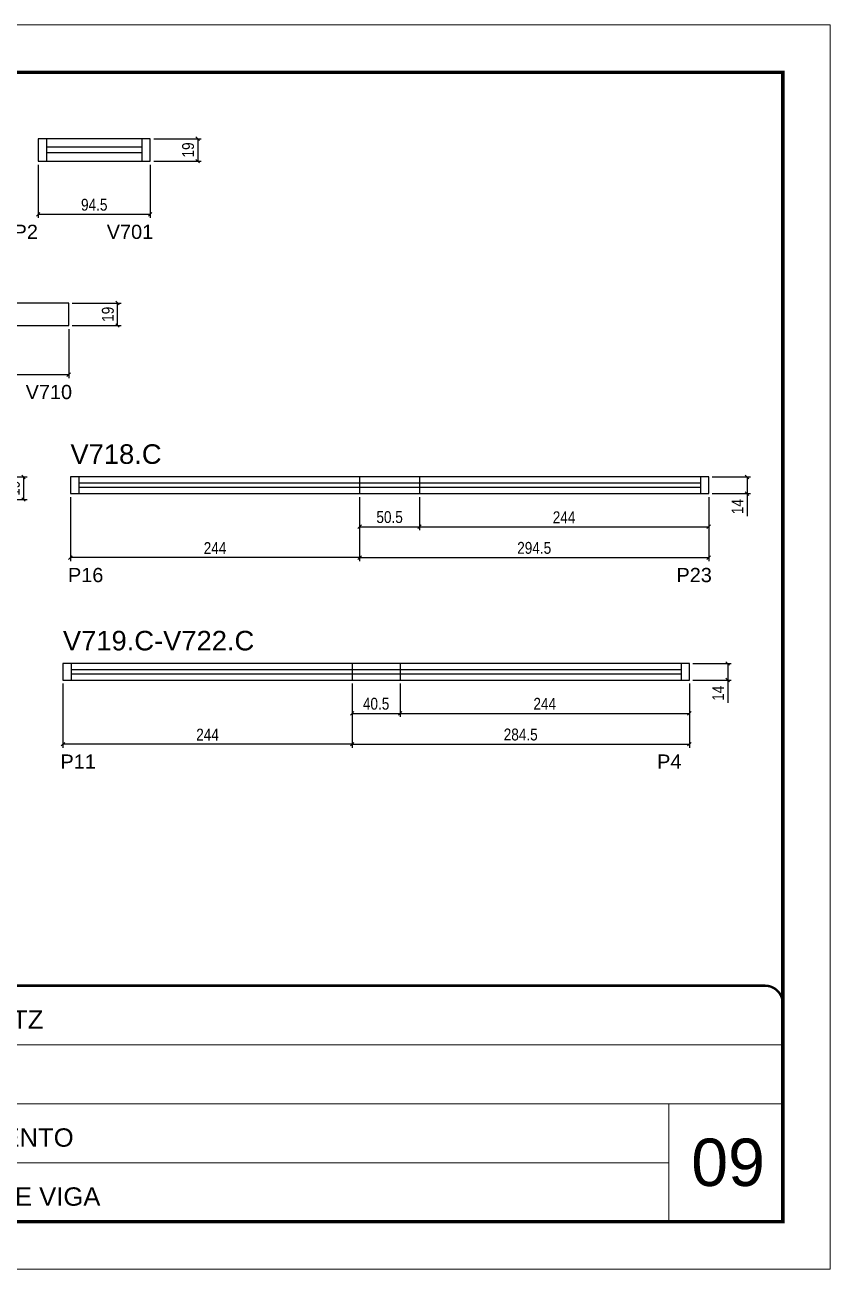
# Model space of a CAD drawing. Extents: x 3245 to 12416, y 917 to 10295.
# Drawn here: x 4051 to 4730, y 6660 to 7710 of the extents above; entities that cross this region are included whole.
import ezdxf

# ---------------------------------------------------------------- set-up
doc = ezdxf.new("R2010")
doc.units = 0
doc.linetypes.add('CONTINUO', pattern=[0])
doc.linetypes.add('DASHED', pattern=[0.75, 0.5, -0.25])
for name, color, linetype in [('5', 5, 'Continuous'), ('COTA', 241, 'Continuous'), ('NOMENCLATURA', 7, 'Continuous'), ('Painéis', 200, 'Continuous'), ('SARR_2.2x7', 40, 'Continuous'), ('SARR_EDITAR', 141, 'Continuous')]:
    doc.layers.add(name, color=color, linetype=linetype)
for name, color, linetype, lineweight in [('CARIMBO', 255, 'Continuous', 9), ('Folhas', 255, 'Continuous', 9), ('SARRAFO DE PRESSAO', 251, 'DASHED', 9)]:
    doc.layers.add(name, color=color, linetype=linetype, lineweight=lineweight)
doc.styles.add('ARIAL', font='arial.ttf')
doc.styles.add('COTA TECNICA', font='techl___.ttf', dxfattribs={"height": 10})
doc.styles.add('COTA TECNICA-50', font='techl___.ttf', dxfattribs={"height": 10})
doc.styles.get("Standard").update_dxf_attribs({"font": 'arial.ttf'})
doc.dimstyles.new('COTA PAINEL-50', dxfattribs={"dimtxt": 10, "dimasz": 3, "dimexe": 3, "dimexo": 3, "dimgap": 3, "dimtad": 1, "dimdec": 1, "dimzin": 12, "dimdsep": 46, "dimtxsty": 'COTA TECNICA-50', "dimblk1": 'OBLIQUE', "dimblk2": 'OBLIQUE', "dimsah": 1, "dimcen": 0.9, "dimclrd": 4, "dimclre": 4, "dimclrt": 240, "dimadec": 1, "dimazin": 3, "dimtfac": 1, "dimtdec": 1, "dimtmove": 0, "dimatfit": 3, "dimfxl": 1, "dimtolj": 1, "dimtzin": 12, "dimarcsym": 0})
doc.dimstyles.new('PAINEL', dxfattribs={"dimtxt": 10, "dimasz": 3, "dimexe": 3, "dimexo": 3, "dimgap": 3, "dimtad": 1, "dimdec": 1, "dimzin": 12, "dimdsep": 46, "dimtxsty": 'COTA TECNICA', "dimblk1": 'OBLIQUE', "dimblk2": 'OBLIQUE', "dimsah": 1, "dimcen": 0.9, "dimclrd": 4, "dimclre": 4, "dimclrt": 240, "dimadec": 1, "dimazin": 3, "dimtfac": 1, "dimtdec": 1, "dimtmove": 0, "dimatfit": 3, "dimfxl": 1, "dimtolj": 1, "dimtzin": 12, "dimarcsym": 0})

# ---------------------------------------------------------------- blocks, each defined once
blk = doc.blocks.new('9999999999')
at = {"color": 30, "linetype": 'CONTINUO'}
for p, q in [((98564.6, 34379.6), (99584, 34379.6)), ((98564.6, 34329.8), (99488, 34329.8)), ((99584, 34329.8), (99488, 34329.8)), ((99488, 34329.8), (99488, 34230.2)), ((98564.6, 34280), (99488, 34280))]:
    blk.add_line(p, q, dxfattribs=at)
at = {"color": 30, "linetype": 'CONTINUO', "const_width": 2}
blk.add_lwpolyline([(99584, 34230.2), (99584, 34414.4, 0.414214), (99569, 34429.4), (98229, 34429.4, 0.414214), (98214, 34414.4), (98214, 34245.2, 0.414214), (98229, 34230.2), (99584, 34230.2)], format="xyb", dxfattribs=at)
at = {"layer": 'Folhas'}
blk.add_lwpolyline([(98139, 34190.2), (99624, 34190.2), (99624, 35240.2), (98139, 35240.2)], close=True, dxfattribs=at)
at = {"layer": 'Folhas', "color": 30, "const_width": 3}
blk.add_lwpolyline([(98214, 34230.2), (99584, 34230.2), (99584, 35200.2), (98214, 35200.2)], close=True, dxfattribs=at)
at = {"color": 7, "linetype": 'Continuous', "ltscale": 5, "style": 'ARIAL'}
for s, height, p in [('SCHWARTZ', 15.48, (98837.7, 34393.1)), ('6°PAVIMENTO', 15.483, (98837.7, 34293.5)), ('FUNDO DE VIGA', 15.483, (98837.7, 34243.7))]:
    blk.add_text(s, height=height, dxfattribs=at).set_placement(p)
blk = doc.blocks.new('_Oblique')
at = {"color": 0, "linetype": 'ByBlock', "lineweight": -2}
blk.add_line((-0.5, -0.5), (0.5, 0.5), dxfattribs=at)
blk = doc.blocks.new('*D122')
at = {"layer": 'COTA', "color": 4, "linetype": 'ByBlock', "lineweight": -2, "transparency": 16777216}
for p, q in [((4062.2, 7592.1), (4062.2, 7547.2)), ((4156.7, 7592.1), (4156.7, 7547.2)), ((4156.7, 7550.2), (4062.2, 7550.2))]:
    blk.add_line(p, q, dxfattribs=at)
at = {"layer": 'Defpoints', "color": 0, "linetype": 'ByBlock', "transparency": 16777216}
for p in [(4062.2, 7595.1), (4156.7, 7595.1), (4062.2, 7550.2)]:
    blk.add_point(p, dxfattribs=at)
at = {"layer": 'COTA', "color": 4, "linetype": 'ByBlock', "lineweight": -2, "transparency": 16777216, "xscale": 3, "yscale": 3, "zscale": 3, "rotation": 180}
blk.add_blockref('_Oblique', (4062.2, 7550.2), dxfattribs=at)
at = {"layer": 'COTA', "color": 4, "linetype": 'ByBlock', "lineweight": -2, "transparency": 16777216, "xscale": 3, "yscale": 3, "zscale": 3}
blk.add_blockref('_Oblique', (4156.7, 7550.2), dxfattribs=at)
at = {"layer": 'COTA', "color": 240, "linetype": 'ByBlock', "transparency": 16777216, "insert": (4109.5, 7558.3), "char_height": 10, "attachment_point": 5, "style": 'COTA TECNICA-50'}
blk.add_mtext('\\A1;94.5', dxfattribs=at)
blk = doc.blocks.new('*D123')
at = {"layer": 'COTA', "color": 4, "linetype": 'ByBlock', "lineweight": -2, "transparency": 16777216}
for p, q in [((4159.7, 7614.1), (4199.8, 7614.1)), ((4196.8, 7614.1), (4196.8, 7595.1)), ((4159.7, 7595.1), (4199.8, 7595.1))]:
    blk.add_line(p, q, dxfattribs=at)
at = {"layer": 'Defpoints', "color": 0, "linetype": 'ByBlock', "transparency": 16777216}
for p in [(4156.7, 7614.1), (4156.7, 7595.1), (4196.8, 7595.1)]:
    blk.add_point(p, dxfattribs=at)
at = {"layer": 'COTA', "color": 4, "linetype": 'ByBlock', "lineweight": -2, "transparency": 16777216, "xscale": 3, "yscale": 3, "zscale": 3}
for p, rotation in [((4196.8, 7614.1), 90), ((4196.8, 7595.1), 270)]:
    blk.add_blockref('_Oblique', p, dxfattribs=dict(at, rotation=rotation))
at = {"layer": 'COTA', "color": 240, "linetype": 'ByBlock', "transparency": 16777216, "insert": (4188.7, 7604.6), "char_height": 10, "attachment_point": 5, "rotation": 90, "style": 'COTA TECNICA-50'}
blk.add_mtext('\\A1;19', dxfattribs=at)
blk = doc.blocks.new('*D125')
at = {"layer": 'COTA', "color": 4, "linetype": 'ByBlock', "lineweight": -2, "transparency": 16777216}
for p, q in [((3844, 7453.4), (3844, 7412)), ((4088, 7453.4), (4088, 7412)), ((3844, 7415), (4088, 7415))]:
    blk.add_line(p, q, dxfattribs=at)
at = {"layer": 'Defpoints', "color": 0, "linetype": 'ByBlock', "transparency": 16777216}
for p in [(3844, 7456.4), (4088, 7456.4), (4088, 7415)]:
    blk.add_point(p, dxfattribs=at)
at = {"layer": 'COTA', "color": 4, "linetype": 'ByBlock', "lineweight": -2, "transparency": 16777216, "xscale": 3, "yscale": 3, "zscale": 3, "rotation": 180}
blk.add_blockref('_Oblique', (3844, 7415), dxfattribs=at)
at = {"layer": 'COTA', "color": 4, "linetype": 'ByBlock', "lineweight": -2, "transparency": 16777216, "xscale": 3, "yscale": 3, "zscale": 3}
blk.add_blockref('_Oblique', (4088, 7415), dxfattribs=at)
at = {"layer": 'COTA', "color": 240, "linetype": 'ByBlock', "transparency": 16777216, "insert": (3966, 7423.1), "char_height": 10, "attachment_point": 5, "style": 'COTA TECNICA-50'}
blk.add_mtext('\\A1;244', dxfattribs=at)
blk = doc.blocks.new('*D126')
at = {"layer": 'COTA', "color": 4, "lineweight": -2, "transparency": 16777216}
for p, q in [((4091, 7475.4), (4132.1, 7475.4)), ((4129.1, 7456.4), (4129.1, 7475.4)), ((4091, 7456.4), (4132.1, 7456.4))]:
    blk.add_line(p, q, dxfattribs=at)
at = {"layer": 'Defpoints', "color": 0, "transparency": 16777216}
for p in [(4088, 7475.4), (4129.1, 7475.4), (4088, 7456.4)]:
    blk.add_point(p, dxfattribs=at)
at = {"layer": 'COTA', "color": 4, "lineweight": -2, "transparency": 16777216, "xscale": 3, "yscale": 3, "zscale": 3}
for p, rotation in [((4129.1, 7475.4), 90), ((4129.1, 7456.4), 270)]:
    blk.add_blockref('_Oblique', p, dxfattribs=dict(at, rotation=rotation))
at = {"layer": 'COTA', "color": 240, "transparency": 16777216, "insert": (4121, 7465.9), "char_height": 10, "attachment_point": 5, "rotation": 90, "style": 'COTA TECNICA'}
blk.add_mtext('\\A1;19', dxfattribs=at)
blk = doc.blocks.new('*D128')
at = {"layer": 'COTA', "color": 4, "lineweight": -2, "transparency": 16777216}
for p, q in [((4020.4, 7328.6), (4052.8, 7328.6)), ((4049.8, 7328.6), (4049.8, 7309.6)), ((4020.4, 7309.6), (4052.8, 7309.6))]:
    blk.add_line(p, q, dxfattribs=at)
at = {"layer": 'Defpoints', "color": 0, "transparency": 16777216}
for p in [(4017.4, 7328.6), (4017.4, 7309.6), (4049.8, 7309.6)]:
    blk.add_point(p, dxfattribs=at)
at = {"layer": 'COTA', "color": 4, "lineweight": -2, "transparency": 16777216, "xscale": 3, "yscale": 3, "zscale": 3}
for p, rotation in [((4049.8, 7328.6), 90), ((4049.8, 7309.6), 270)]:
    blk.add_blockref('_Oblique', p, dxfattribs=dict(at, rotation=rotation))
at = {"layer": 'COTA', "color": 240, "transparency": 16777216, "insert": (4041.7, 7319.1), "char_height": 10, "attachment_point": 5, "rotation": 90, "style": 'COTA TECNICA'}
blk.add_mtext('\\A1;19', dxfattribs=at)
blk = doc.blocks.new('*D136')
at = {"layer": 'COTA', "color": 4, "linetype": 'ByBlock', "lineweight": -2, "transparency": 16777216}
for p, q in [((4089.4, 7311.6), (4089.4, 7257.6)), ((4333.4, 7311.6), (4333.4, 7257.6)), ((4333.4, 7260.6), (4089.4, 7260.6))]:
    blk.add_line(p, q, dxfattribs=at)
at = {"layer": 'Defpoints', "color": 0, "linetype": 'ByBlock', "transparency": 16777216}
for p in [(4089.4, 7314.6), (4333.4, 7314.6), (4089.4, 7260.6)]:
    blk.add_point(p, dxfattribs=at)
at = {"layer": 'COTA', "color": 4, "linetype": 'ByBlock', "lineweight": -2, "transparency": 16777216, "xscale": 3, "yscale": 3, "zscale": 3, "rotation": 180}
blk.add_blockref('_Oblique', (4089.4, 7260.6), dxfattribs=at)
at = {"layer": 'COTA', "color": 4, "linetype": 'ByBlock', "lineweight": -2, "transparency": 16777216, "xscale": 3, "yscale": 3, "zscale": 3}
blk.add_blockref('_Oblique', (4333.4, 7260.6), dxfattribs=at)
at = {"layer": 'COTA', "color": 240, "linetype": 'ByBlock', "transparency": 16777216, "insert": (4211.4, 7268.6), "char_height": 10, "attachment_point": 5, "style": 'COTA TECNICA-50'}
blk.add_mtext('\\A1;244', dxfattribs=at)
blk = doc.blocks.new('*D137')
at = {"layer": 'COTA', "color": 4, "linetype": 'ByBlock', "lineweight": -2, "transparency": 16777216}
for p, q in [((4333.4, 7311.6), (4333.4, 7257.6)), ((4627.9, 7311.6), (4627.9, 7257.6)), ((4333.4, 7260.6), (4627.9, 7260.6))]:
    blk.add_line(p, q, dxfattribs=at)
at = {"layer": 'Defpoints', "color": 0, "linetype": 'ByBlock', "transparency": 16777216}
for p in [(4333.4, 7314.6), (4627.9, 7314.6), (4627.9, 7260.6)]:
    blk.add_point(p, dxfattribs=at)
at = {"layer": 'COTA', "color": 4, "linetype": 'ByBlock', "lineweight": -2, "transparency": 16777216, "xscale": 3, "yscale": 3, "zscale": 3, "rotation": 180}
blk.add_blockref('_Oblique', (4333.4, 7260.6), dxfattribs=at)
at = {"layer": 'COTA', "color": 4, "linetype": 'ByBlock', "lineweight": -2, "transparency": 16777216, "xscale": 3, "yscale": 3, "zscale": 3}
blk.add_blockref('_Oblique', (4627.9, 7260.6), dxfattribs=at)
at = {"layer": 'COTA', "color": 240, "linetype": 'ByBlock', "transparency": 16777216, "insert": (4480.7, 7268.7), "char_height": 10, "attachment_point": 5, "style": 'COTA TECNICA-50'}
blk.add_mtext('\\A1;294.5', dxfattribs=at)
blk = doc.blocks.new('*D138')
at = {"layer": 'COTA', "color": 4, "linetype": 'ByBlock', "lineweight": -2, "transparency": 16777216}
for p, q in [((4333.4, 7311.6), (4333.4, 7283.6)), ((4383.9, 7311.6), (4383.9, 7283.6)), ((4333.4, 7286.6), (4383.9, 7286.6))]:
    blk.add_line(p, q, dxfattribs=at)
at = {"layer": 'Defpoints', "color": 0, "linetype": 'ByBlock', "transparency": 16777216}
for p in [(4333.4, 7314.6), (4383.9, 7314.6), (4383.9, 7286.6)]:
    blk.add_point(p, dxfattribs=at)
at = {"layer": 'COTA', "color": 4, "linetype": 'ByBlock', "lineweight": -2, "transparency": 16777216, "xscale": 3, "yscale": 3, "zscale": 3, "rotation": 180}
blk.add_blockref('_Oblique', (4333.4, 7286.6), dxfattribs=at)
at = {"layer": 'COTA', "color": 4, "linetype": 'ByBlock', "lineweight": -2, "transparency": 16777216, "xscale": 3, "yscale": 3, "zscale": 3}
blk.add_blockref('_Oblique', (4383.9, 7286.6), dxfattribs=at)
at = {"layer": 'COTA', "color": 240, "linetype": 'ByBlock', "transparency": 16777216, "insert": (4358.7, 7294.7), "char_height": 10, "attachment_point": 5, "style": 'COTA TECNICA-50'}
blk.add_mtext('\\A1;50.5', dxfattribs=at)
blk = doc.blocks.new('*D139')
at = {"layer": 'COTA', "color": 4, "linetype": 'ByBlock', "lineweight": -2, "transparency": 16777216}
for p, q in [((4383.9, 7311.6), (4383.9, 7283.6)), ((4627.9, 7311.6), (4627.9, 7283.6)), ((4383.9, 7286.6), (4627.9, 7286.6))]:
    blk.add_line(p, q, dxfattribs=at)
at = {"layer": 'Defpoints', "color": 0, "linetype": 'ByBlock', "transparency": 16777216}
for p in [(4383.9, 7314.6), (4627.9, 7314.6), (4627.9, 7286.6)]:
    blk.add_point(p, dxfattribs=at)
at = {"layer": 'COTA', "color": 4, "linetype": 'ByBlock', "lineweight": -2, "transparency": 16777216, "xscale": 3, "yscale": 3, "zscale": 3, "rotation": 180}
blk.add_blockref('_Oblique', (4383.9, 7286.6), dxfattribs=at)
at = {"layer": 'COTA', "color": 4, "linetype": 'ByBlock', "lineweight": -2, "transparency": 16777216, "xscale": 3, "yscale": 3, "zscale": 3}
blk.add_blockref('_Oblique', (4627.9, 7286.6), dxfattribs=at)
at = {"layer": 'COTA', "color": 240, "linetype": 'ByBlock', "transparency": 16777216, "insert": (4505.9, 7294.6), "char_height": 10, "attachment_point": 5, "style": 'COTA TECNICA-50'}
blk.add_mtext('\\A1;244', dxfattribs=at)
blk = doc.blocks.new('*D135')
at = {"layer": 'COTA', "color": 4, "lineweight": -2, "transparency": 16777216}
for p, q in [((4630.9, 7328.6), (4663.3, 7328.6)), ((4660.3, 7328.6), (4660.3, 7314.6)), ((4630.9, 7314.6), (4663.3, 7314.6)), ((4660.3, 7314.6), (4660.3, 7295.5))]:
    blk.add_line(p, q, dxfattribs=at)
at = {"layer": 'Defpoints', "color": 0, "transparency": 16777216}
for p in [(4627.9, 7328.6), (4627.9, 7314.6), (4660.3, 7314.6)]:
    blk.add_point(p, dxfattribs=at)
at = {"layer": 'COTA', "color": 4, "lineweight": -2, "transparency": 16777216, "xscale": 3, "yscale": 3, "zscale": 3}
for p, rotation in [((4660.3, 7328.6), 90), ((4660.3, 7314.6), 270)]:
    blk.add_blockref('_Oblique', p, dxfattribs=dict(at, rotation=rotation))
at = {"layer": 'COTA', "color": 240, "transparency": 16777216, "insert": (4652.2, 7303.6), "char_height": 10, "attachment_point": 5, "rotation": 90, "style": 'COTA TECNICA'}
blk.add_mtext('\\A1;14', dxfattribs=at)
blk = doc.blocks.new('*D143')
at = {"layer": 'COTA', "color": 4, "linetype": 'ByBlock', "lineweight": -2, "transparency": 16777216}
for p, q in [((4083.1, 7154.2), (4083.1, 7100.1)), ((4327.1, 7154.2), (4327.1, 7100.1)), ((4327.1, 7103.1), (4083.1, 7103.1))]:
    blk.add_line(p, q, dxfattribs=at)
at = {"layer": 'Defpoints', "color": 0, "linetype": 'ByBlock', "transparency": 16777216}
for p in [(4083.1, 7157.2), (4327.1, 7157.2), (4083.1, 7103.1)]:
    blk.add_point(p, dxfattribs=at)
at = {"layer": 'COTA', "color": 4, "linetype": 'ByBlock', "lineweight": -2, "transparency": 16777216, "xscale": 3, "yscale": 3, "zscale": 3, "rotation": 180}
blk.add_blockref('_Oblique', (4083.1, 7103.1), dxfattribs=at)
at = {"layer": 'COTA', "color": 4, "linetype": 'ByBlock', "lineweight": -2, "transparency": 16777216, "xscale": 3, "yscale": 3, "zscale": 3}
blk.add_blockref('_Oblique', (4327.1, 7103.1), dxfattribs=at)
at = {"layer": 'COTA', "color": 240, "linetype": 'ByBlock', "transparency": 16777216, "insert": (4205.1, 7111.2), "char_height": 10, "attachment_point": 5, "style": 'COTA TECNICA-50'}
blk.add_mtext('\\A1;244', dxfattribs=at)
blk = doc.blocks.new('*D144')
at = {"layer": 'COTA', "color": 4, "linetype": 'ByBlock', "lineweight": -2, "transparency": 16777216}
for p, q in [((4327.1, 7154.2), (4327.1, 7100.1)), ((4611.6, 7154.2), (4611.6, 7100.1)), ((4327.1, 7103.1), (4611.6, 7103.1))]:
    blk.add_line(p, q, dxfattribs=at)
at = {"layer": 'Defpoints', "color": 0, "linetype": 'ByBlock', "transparency": 16777216}
for p in [(4327.1, 7157.2), (4611.6, 7157.2), (4611.6, 7103.1)]:
    blk.add_point(p, dxfattribs=at)
at = {"layer": 'COTA', "color": 4, "linetype": 'ByBlock', "lineweight": -2, "transparency": 16777216, "xscale": 3, "yscale": 3, "zscale": 3, "rotation": 180}
blk.add_blockref('_Oblique', (4327.1, 7103.1), dxfattribs=at)
at = {"layer": 'COTA', "color": 4, "linetype": 'ByBlock', "lineweight": -2, "transparency": 16777216, "xscale": 3, "yscale": 3, "zscale": 3}
blk.add_blockref('_Oblique', (4611.6, 7103.1), dxfattribs=at)
at = {"layer": 'COTA', "color": 240, "linetype": 'ByBlock', "transparency": 16777216, "insert": (4469.3, 7111.2), "char_height": 10, "attachment_point": 5, "style": 'COTA TECNICA-50'}
blk.add_mtext('\\A1;284.5', dxfattribs=at)
blk = doc.blocks.new('*D140')
at = {"layer": 'COTA', "color": 4, "linetype": 'ByBlock', "lineweight": -2, "transparency": 16777216}
for p, q in [((4327.1, 7154.2), (4327.1, 7126.1)), ((4367.6, 7154.2), (4367.6, 7126.1)), ((4327.1, 7129.1), (4367.6, 7129.1))]:
    blk.add_line(p, q, dxfattribs=at)
at = {"layer": 'Defpoints', "color": 0, "linetype": 'ByBlock', "transparency": 16777216}
for p in [(4327.1, 7157.2), (4367.6, 7157.2), (4367.6, 7129.1)]:
    blk.add_point(p, dxfattribs=at)
at = {"layer": 'COTA', "color": 4, "linetype": 'ByBlock', "lineweight": -2, "transparency": 16777216, "xscale": 3, "yscale": 3, "zscale": 3, "rotation": 180}
blk.add_blockref('_Oblique', (4327.1, 7129.1), dxfattribs=at)
at = {"layer": 'COTA', "color": 4, "linetype": 'ByBlock', "lineweight": -2, "transparency": 16777216, "xscale": 3, "yscale": 3, "zscale": 3}
blk.add_blockref('_Oblique', (4367.6, 7129.1), dxfattribs=at)
at = {"layer": 'COTA', "color": 240, "linetype": 'ByBlock', "transparency": 16777216, "insert": (4347.3, 7137.2), "char_height": 10, "attachment_point": 5, "style": 'COTA TECNICA-50'}
blk.add_mtext('\\A1;40.5', dxfattribs=at)
blk = doc.blocks.new('*D141')
at = {"layer": 'COTA', "color": 4, "linetype": 'ByBlock', "lineweight": -2, "transparency": 16777216}
for p, q in [((4367.6, 7154.2), (4367.6, 7126.1)), ((4611.6, 7154.2), (4611.6, 7126.1)), ((4367.6, 7129.1), (4611.6, 7129.1))]:
    blk.add_line(p, q, dxfattribs=at)
at = {"layer": 'Defpoints', "color": 0, "linetype": 'ByBlock', "transparency": 16777216}
for p in [(4367.6, 7157.2), (4611.6, 7157.2), (4611.6, 7129.1)]:
    blk.add_point(p, dxfattribs=at)
at = {"layer": 'COTA', "color": 4, "linetype": 'ByBlock', "lineweight": -2, "transparency": 16777216, "xscale": 3, "yscale": 3, "zscale": 3, "rotation": 180}
blk.add_blockref('_Oblique', (4367.6, 7129.1), dxfattribs=at)
at = {"layer": 'COTA', "color": 4, "linetype": 'ByBlock', "lineweight": -2, "transparency": 16777216, "xscale": 3, "yscale": 3, "zscale": 3}
blk.add_blockref('_Oblique', (4611.6, 7129.1), dxfattribs=at)
at = {"layer": 'COTA', "color": 240, "linetype": 'ByBlock', "transparency": 16777216, "insert": (4489.6, 7137.2), "char_height": 10, "attachment_point": 5, "style": 'COTA TECNICA-50'}
blk.add_mtext('\\A1;244', dxfattribs=at)
blk = doc.blocks.new('*D142')
at = {"layer": 'COTA', "color": 4, "lineweight": -2, "transparency": 16777216}
for p, q in [((4614.6, 7171.2), (4647, 7171.2)), ((4644, 7171.2), (4644, 7157.2)), ((4614.6, 7157.2), (4647, 7157.2)), ((4644, 7157.2), (4644, 7138))]:
    blk.add_line(p, q, dxfattribs=at)
at = {"layer": 'Defpoints', "color": 0, "transparency": 16777216}
for p in [(4611.6, 7171.2), (4611.6, 7157.2), (4644, 7157.2)]:
    blk.add_point(p, dxfattribs=at)
at = {"layer": 'COTA', "color": 4, "lineweight": -2, "transparency": 16777216, "xscale": 3, "yscale": 3, "zscale": 3}
for p, rotation in [((4644, 7171.2), 90), ((4644, 7157.2), 270)]:
    blk.add_blockref('_Oblique', p, dxfattribs=dict(at, rotation=rotation))
at = {"layer": 'COTA', "color": 240, "transparency": 16777216, "insert": (4635.9, 7146.1), "char_height": 10, "attachment_point": 5, "rotation": 90, "style": 'COTA TECNICA'}
blk.add_mtext('\\A1;14', dxfattribs=at)

msp = doc.modelspace()

# ---------------------------------------------------------------- linework, layer by layer
at = {"layer": 'Painéis', "linetype": 'Continuous'}
for p, q in [((4088.02, 7475.4), (3467.02, 7475.4)), ((4088.02, 7456.4), (4088.02, 7475.4)), ((3467.02, 7456.4), (4088.02, 7456.4)), ((4333.43, 7328.62), (4333.43, 7314.62)), ((4383.93, 7328.62), (4383.93, 7314.62)), ((4327.08, 7171.17), (4327.08, 7157.17)), ((4367.58, 7171.17), (4367.58, 7157.17))]:
    msp.add_line(p, q, dxfattribs=at)
for points in [[(4156.72, 7614.08), (4062.22, 7614.08), (4062.22, 7595.08), (4156.72, 7595.08)], [(4627.93, 7328.62), (4089.43, 7328.62), (4089.43, 7314.62), (4627.93, 7314.62)], [(4611.58, 7171.17), (4083.08, 7171.17), (4083.08, 7157.17), (4611.58, 7157.17)]]:
    msp.add_lwpolyline(points, close=True, dxfattribs=at)
at = {"layer": 'SARR_2.2x7', "linetype": 'Continuous'}
for p, q in [((4069.22, 7614.08), (4069.22, 7595.08)), ((4149.72, 7614.08), (4149.72, 7595.08)), ((4069.22, 7607.08), (4149.72, 7607.08)), ((4149.72, 7602.08), (4069.22, 7602.08)), ((4096.43, 7328.62), (4096.43, 7314.62)), ((4620.93, 7328.62), (4620.93, 7314.62)), ((4090.08, 7171.17), (4090.08, 7157.17)), ((4604.58, 7171.17), (4604.58, 7157.17))]:
    msp.add_line(p, q, dxfattribs=at)
at = {"layer": 'SARR_EDITAR', "linetype": 'Continuous'}
for p, q in [((4096.43, 7323.62), (4333.43, 7323.62)), ((4333.43, 7319.62), (4096.43, 7319.62)), ((4333.43, 7323.62), (4620.93, 7323.62)), ((4620.93, 7319.62), (4333.43, 7319.62)), ((4090.08, 7166.17), (4327.08, 7166.17)), ((4327.08, 7162.17), (4090.08, 7162.17)), ((4327.08, 7166.17), (4604.58, 7166.17)), ((4604.58, 7162.17), (4327.08, 7162.17))]:
    msp.add_line(p, q, dxfattribs=at)

# ---------------------------------------------------------------- block references
at = {"layer": 'SARRAFO DE PRESSAO', "color": 6, "linetype": 'ByBlock'}
msp.add_blockref('9999999999', (-94893.63, -27530.07), dxfattribs=at)

# ---------------------------------------------------------------- texts
at = {"layer": '5', "linetype": 'Continuous'}
for s, rotation, p in [('P2', 0.00004, (4041.47, 7529.5)), ('V701', 0.00004, (4120.07, 7529.5)), ('V710', 0.00004, (4051.64, 7394.32)), ('P16', 359.99996, (4087.37, 7239.87)), ('P23', 359.99996, (4600.73, 7239.87)), ('P11', 359.99996, (4081.02, 7082.42)), ('P4', 359.99996, (4584.39, 7082.42))]:
    msp.add_text(s, height=12, rotation=rotation, dxfattribs=at).set_placement(p)
at = {"layer": 'CARIMBO', "style": 'ARIAL'}
msp.add_text('09', height=40, dxfattribs=at).set_placement((4613.2, 6730.27))
at = {"layer": 'NOMENCLATURA', "linetype": 'Continuous'}
for s, p in [('V718.C', (4089.43, 7339.69)), ('V719.C-V722.C', (4083.08, 7182.24))]:
    msp.add_text(s, height=16.5, dxfattribs=at).set_placement(p)

# ---------------------------------------------------------------- dimensions: what is measured, and where the dimension line sits
at = {"layer": 'COTA', "linetype": 'ByBlock'}
for base, p1, p2, angle, picture, middle in [((4196.75, 7595.08), (4156.72, 7614.08), (4156.72, 7595.08), 90, '*D123', (4188.67, 7604.58)), ((4062.22, 7550.2), (4156.72, 7595.08), (4062.22, 7595.08), 180, '*D122', (4109.47, 7558.33)), ((4089.43, 7260.56), (4333.43, 7314.62), (4089.43, 7314.62), 180, '*D136', (4211.43, 7268.64)), ((4083.08, 7103.11), (4327.08, 7157.17), (4083.08, 7157.17), 180, '*D143', (4205.08, 7111.19))]:
    dim = msp.add_linear_dim(base=base, p1=p1, p2=p2, angle=angle, dimstyle='COTA PAINEL-50', override={"dimarcsym": 1}, dxfattribs=at)
    dim.commit()
    dim.dimension.update_dxf_attribs({"geometry": picture, "text_midpoint": middle})
at = {"layer": 'COTA'}
for base, p1, p2, picture, middle in [((4129.08, 7475.4), (4088.02, 7456.4), (4088.02, 7475.4), '*D126', (4120.99, 7465.9)), ((4049.76, 7309.62), (4017.4, 7328.62), (4017.4, 7309.62), '*D128', (4041.68, 7319.12)), ((4660.29, 7314.62), (4627.93, 7328.62), (4627.93, 7314.62), '*D135', (4652.22, 7303.56)), ((4643.95, 7157.17), (4611.58, 7171.17), (4611.58, 7157.17), '*D142', (4635.88, 7146.11))]:
    dim = msp.add_linear_dim(base=base, p1=p1, p2=p2, angle=90, dimstyle='PAINEL', dxfattribs=at)
    dim.commit()
    dim.dimension.update_dxf_attribs({"geometry": picture, "text_midpoint": middle})
at = {"layer": 'COTA', "linetype": 'ByBlock'}
for base, p1, p2, override, picture, middle in [((4088.02, 7415.01), (3844.02, 7456.4), (4088.02, 7456.4), {"dimtmove": 1, "dimarcsym": 1}, '*D125', (3966.02, 7423.09)), ((4627.93, 7260.56), (4333.43, 7314.62), (4627.93, 7314.62), {"dimarcsym": 1}, '*D137', (4480.68, 7268.7)), ((4383.93, 7286.56), (4333.43, 7314.62), (4383.93, 7314.62), {"dimarcsym": 1}, '*D138', (4358.68, 7294.67)), ((4627.93, 7286.56), (4383.93, 7314.62), (4627.93, 7314.62), {"dimtmove": 1, "dimarcsym": 1}, '*D139', (4505.93, 7294.63)), ((4611.58, 7103.11), (4327.08, 7157.17), (4611.58, 7157.17), {"dimarcsym": 1}, '*D144', (4469.33, 7111.24)), ((4367.58, 7129.11), (4327.08, 7157.17), (4367.58, 7157.17), {"dimarcsym": 1}, '*D140', (4347.33, 7137.22)), ((4611.58, 7129.11), (4367.58, 7157.17), (4611.58, 7157.17), {"dimtmove": 1, "dimarcsym": 1}, '*D141', (4489.58, 7137.18))]:
    dim = msp.add_linear_dim(base=base, p1=p1, p2=p2, dimstyle='COTA PAINEL-50', override=override, dxfattribs=at)
    dim.commit()
    dim.dimension.update_dxf_attribs({"geometry": picture, "text_midpoint": middle})

doc.saveas('drawing.dxf')
